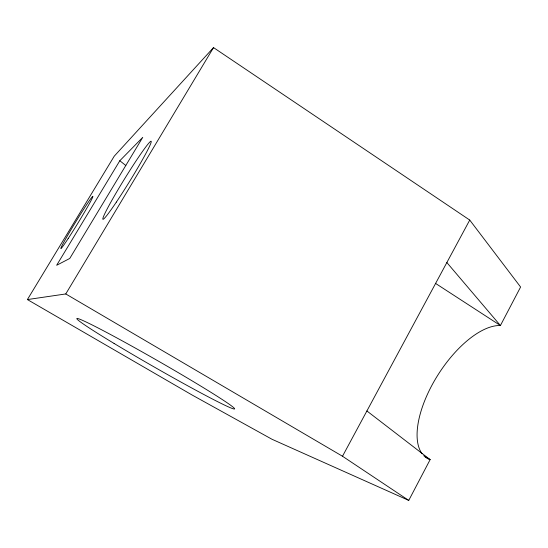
<?xml version="1.0" encoding="UTF-8"?>
<svg xmlns="http://www.w3.org/2000/svg" width="548" height="548" viewBox="0 0 548 548"><rect width="100%" height="100%" fill="white"/><g stroke="black" fill="none" stroke-linecap="round" stroke-linejoin="round"><path stroke-width="0.82" d="M422.124 453.785A76.994 35.106 -57.4 0 1 436.537 377.209A76.994 35.106 -57.4 0 1 500.42 325.526L520.6 287.015L469.739 220.063L213.521 47.594L114.251 156.166L27.4 299.571L191.903 394.903L272.048 439.291L408.753 500.406L430.132 459.628L366.893 410.959M408.753 500.406L342.5 456.244L469.739 220.063M27.4 299.571L65.767 293.947L213.521 47.594M119.82 160.735L56.656 265.273L69.76 258.464L142.74 137.37L119.82 160.735L125.828 165.537M65.767 293.947L342.5 456.244M425.728 456.984L430.132 459.628A76.994 35.106 -57.4 0 1 423.741 455.662M435.379 283.295L500.42 325.526L446.853 262.54M114.073 343.438A90.927 3.589 29.8 0 0 234.599 408.911A90.927 3.589 29.8 0 0 118.443 338.78A90.927 3.589 29.8 0 0 114.073 343.438M116.32 202.137A45.874 2.808 -58.3 0 0 151.159 141.268A45.874 2.808 -58.3 0 0 113.573 197.335A45.874 2.808 -58.3 0 0 116.32 202.137M68.157 238.586A30.62 1.254 -58.5 0 0 92.893 196.54A30.62 1.254 -58.5 0 0 69.637 232.037A30.62 1.254 -58.5 0 0 68.157 238.586"/></g></svg>
